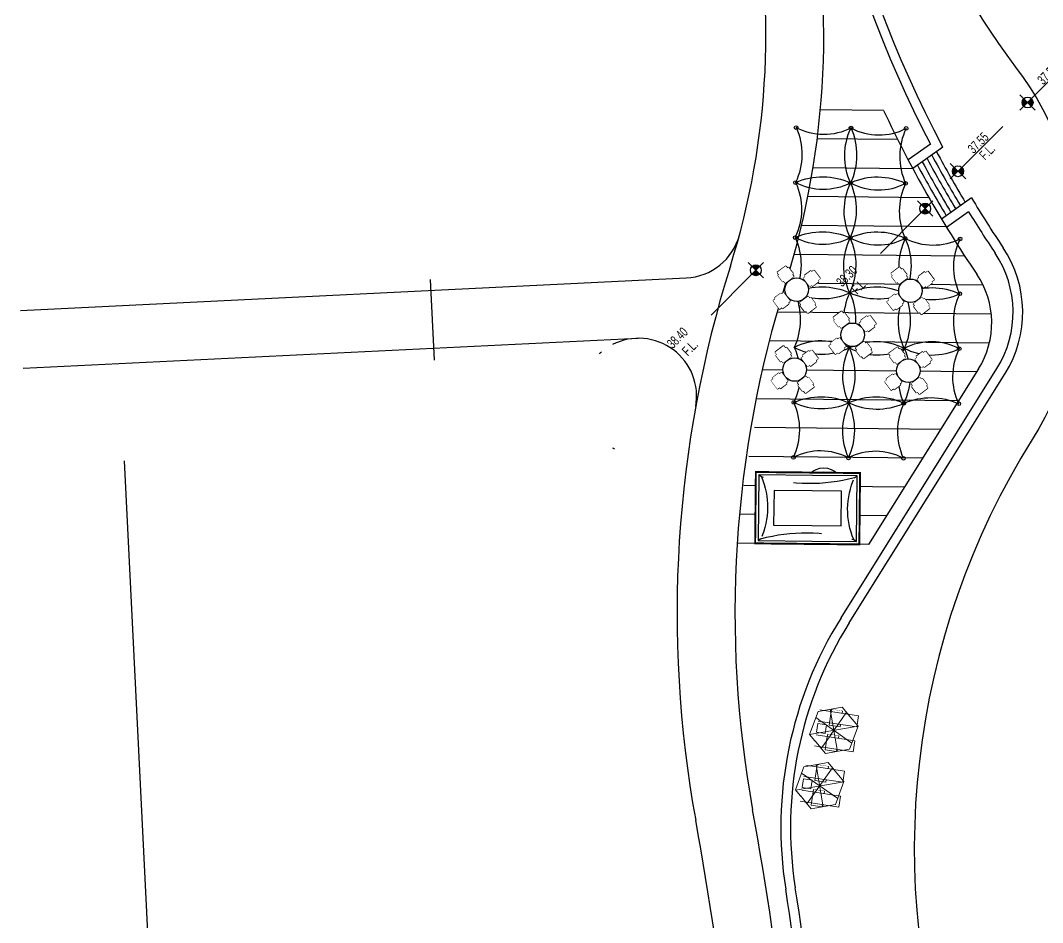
# Model space of a CAD drawing. Extents: x 309418 to 1212698, y 3438380 to 6877191.
# Drawn here: x 606519.2 to 606572.1, y 3438898.9 to 3438945.6 of the extents above; entities that cross this region are included whole.
import ezdxf
from ezdxf.enums import TextEntityAlignment as Align

# ---------------------------------------------------------------- set-up
doc = ezdxf.new("R2010")
doc.units = 0
doc.header["$MEASUREMENT"] = 0
doc.set_wipeout_variables(frame=1)
for name, pattern in [('DASHED2', [0.375, 0.25, -0.125]), ('HIDDEN', [0.375, 0.25, -0.125]), ('HIDDEN2', [4.7625, 3.175, -1.5875])]:
    doc.linetypes.add(name, pattern=pattern)
for name, color, linetype in [('CR-GL$0$CR-SW', 4, 'Continuous'), ('Draft _ Lines', 20, 'Continuous'), ('DRAFT LINES', 32, 'Continuous'), ('DRAFT-LINES', 10, 'Continuous'), ('LA-DT-BEACH BAR', 31, 'Continuous'), ('LA-DT-HD-INTERLOCK RANDOM PATTERN', 252, 'Continuous'), ('LA-DT-LIMIT OF BEACH BAR', 30, 'HIDDEN'), ('LA-DT-SF-DINNING-TABLE', 205, 'Continuous'), ('LA-FU-TENT RECTANGLE', 31, 'Continuous'), ('LA-GNRL-NOTES-Text-03', 240, 'Continuous'), ('LA-RC WALL', 5, 'Continuous'), ('LA-SF-DINNING-TABLE', 205, 'Continuous'), ('LA-STAIRS', 10, 'Continuous'), ('working', 7, 'Continuous')]:
    doc.layers.add(name, color=color, linetype=linetype)
doc.layers.add('HW-LA-SF-LOUNGE CHAIRS', color=215, linetype='Continuous', lineweight=0)
doc.layers.add('L-CON-SF-CABANA', color=215, linetype='Continuous', lineweight=0)
doc.layers.add('HW-LS-XR-Base v1$0$HW-LS-Retaining Walls', color=1, linetype='Continuous', true_color=0xff0000)
doc.layers.add('LA-GRAD-Spot Levels', color=7, linetype='Continuous', true_color=0xa50029)
for name, color, linetype, transparency in [('LA-DT-FN-TENT COLOR 1', 10, 'HIDDEN2', 0.4), ('LA-DT-FN-TENT-POSTS', 255, 'Continuous', 0.4), ('LA-DT-FN-TENT-WIRING', 252, 'DASHED2', 0.4)]:
    doc.layers.add(name, color=color, linetype=linetype, transparency=transparency)
doc.styles.add('TXT- (3)', font='gh-general font.shx', dxfattribs={"width": 0.7})

# ---------------------------------------------------------------- blocks, each defined once
blk = doc.blocks.new('Lounge 1')
at = {"lineweight": 13, "extrusion": (0, 0, -1)}
blk.add_line((0.411, 1.439), (0.411, 0.859), dxfattribs=at)
blk.add_wipeout([(0.29, 0.859), (0.29, 0), (-0.29, 0), (-0.29, 0.859), (-0.411, 0.859), (-0.411, 1.439), (-0.29, 1.439), (-0.29, 2.03), (0.29, 2.03), (0.29, 1.439), (0.411, 1.439), (0.411, 0.859)])
at = {"extrusion": (0, 0, -1)}
for p, q in [((-0.29, 2.03), (-0.29, 0)), ((0.29, 2.03), (0.29, 0)), ((0.29, 0), (-0.29, 0))]:
    blk.add_line(p, q, dxfattribs=at)
at = {"lineweight": 13, "extrusion": (0, 0, -1)}
for p, q in [((-0.29, 1.439), (-0.411, 1.439)), ((-0.411, 1.439), (-0.411, 0.859)), ((0.411, 1.439), (0.29, 1.439)), ((-0.29, 0.859), (-0.411, 0.859)), ((0.411, 0.859), (0.29, 0.859))]:
    blk.add_line(p, q, dxfattribs=at)
blk.add_lwpolyline([(0.29, 1.439), (-0.29, 1.439)])
blk = doc.blocks.new('umbrella')
blk.add_lwpolyline([(-0.328, 1.236), (-1.23, 0.331), (-0.897, -0.902), (0.338, -1.231), (1.239, -0.326), (0.907, 0.907)], close=True)
for points in [[(0.329, -1.229), (-0.331, 1.235)], [(1.074, 0.287), (-1.064, -0.282)]]:
    blk.add_lwpolyline(points)
at = {"layer": 'L-CON-SF-CABANA', "extrusion": (0, 0, -1)}
for p, q in [((-0.987, 0.575), (0.996, -0.57)), ((0.575, 0.995), (-0.571, -0.989))]:
    blk.add_line(p, q, dxfattribs=at)
blk = doc.blocks.new('LA-SIDE TABLE-0')
at = {"layer": 'HW-LA-SF-LOUNGE CHAIRS'}
blk.add_lwpolyline([(-0.161, 0.157), (0.161, -0.157), (-0.153, -0.479), (-0.475, -0.166)], close=True, dxfattribs=at)
blk = doc.blocks.new('*U494')
at = {"layer": 'HW-LA-SF-LOUNGE CHAIRS', "rotation": 344.1660473935102}
blk.add_blockref('Lounge 1', (0.312, -1.29), dxfattribs=at)
blk.add_blockref('Lounge 1', (-0.939, -0.935), dxfattribs=at)
at = {"rotation": 28.37631923264836}
blk.add_blockref('LA-SIDE TABLE-0', (0.241, 0.841), dxfattribs=at)
at = {"layer": 'HW-LA-SF-LOUNGE CHAIRS', "rotation": 347.6750406713293}
blk.add_blockref('umbrella', (0, -0.006), dxfattribs=at)
blk = doc.blocks.new('*U27')
for points in [[(0, -0.00113, -0.414214), (-0.00113, 0), (0, 0)], [(0, 0.00113, -0.414214), (0.00113, 0), (0, 0)]]:
    blk.add_hatch(color=256).paths.add_polyline_path(points)
for p, q in [((0, 0.00225), (0, -0.00225)), ((-0.01314, 0), (-0.00113, 0)), ((-0.00225, 0), (0.00225, 0))]:
    blk.add_line(p, q)
blk.add_circle((0, 0), 0.00113)
at = {"layer": 'LA-GNRL-NOTES-Text-03', "style": 'TXT- (3)', "width": 0.7}
blk.add_attdef('LEVEL', text='', height=0.002, dxfattribs=at).set_placement((-0.00713, -0.00038), align=Align.BOTTOM_CENTER)
blk.add_attdef('TYPE', text='', height=0.002, dxfattribs=at).set_placement((-0.00713, -0.00042), align=Align.TOP_CENTER)
blk = doc.blocks.new('*U433')
for points in [[(0, 0.00113, 0.414214), (-0.00113, 0), (0, 0)], [(0, -0.00113, 0.414214), (0.00113, 0), (0, 0)]]:
    blk.add_hatch(color=256).paths.add_polyline_path(points)
for p, q in [((0, 0.00225), (0, -0.00225)), ((0.00225, 0), (-0.00225, 0)), ((0.00113, 0), (0.01314, 0))]:
    blk.add_line(p, q)
blk.add_circle((0, 0), 0.00113)
at = {"layer": 'LA-GNRL-NOTES-Text-03', "style": 'TXT- (3)', "width": 0.7}
blk.add_attdef('LEVEL', text='', height=0.002, dxfattribs=at).set_placement((0.00713, -0.00038), align=Align.BOTTOM_CENTER)
blk.add_attdef('TYPE', text='', height=0.002, dxfattribs=at).set_placement((0.00713, -0.00042), align=Align.TOP_CENTER)
blk = doc.blocks.new('*U386')
at = {"layer": 'HW-LA-SF-LOUNGE CHAIRS', "rotation": 344.1660473935102}
blk.add_blockref('Lounge 1', (0.312, -1.29), dxfattribs=at)
blk.add_blockref('Lounge 1', (-0.939, -0.935), dxfattribs=at)
at = {"rotation": 28.37631923264836}
blk.add_blockref('LA-SIDE TABLE-0', (0.241, 0.841), dxfattribs=at)
at = {"layer": 'HW-LA-SF-LOUNGE CHAIRS', "rotation": 347.6750406713293}
blk.add_blockref('umbrella', (0, -0.006), dxfattribs=at)
blk = doc.blocks.new('TABLE-2 UP')
at = {"layer": 'LA-DT-SF-DINNING-TABLE', "extrusion": (0, 0, -1)}
for p, q in [((-0.303, 1.315), (-0.8, 1.084)), ((-0.179, 1.21), (-0.241, 1.181)), ((-0.738, 0.95), (-0.8, 0.921)), ((0.95, 0.738), (0.921, 0.8)), ((1.315, 0.303), (1.084, 0.8)), ((1.21, 0.179), (1.181, 0.241)), ((0.738, -0.95), (0.8, -0.921)), ((0.179, -1.21), (0.241, -1.181)), ((0.303, -1.315), (0.8, -1.084))]:
    blk.add_line(p, q, dxfattribs=at)
blk.add_wipeout([(-0.593, -0.142), (-0.605, -0.076), (-0.61, 0), (-0.603, 0.092), (-0.587, 0.167), (-0.557, 0.25), (-0.516, 0.325), (-0.472, 0.386), (-0.421, 0.441), (-0.354, 0.496), (-0.281, 0.542), (-0.186, 0.581), (-0.077, 0.605), (0.002, 0.61), (0.057, 0.607), (0.102, 0.601), (0.102, 0.601), (0.175, 0.584), (0.265, 0.549), (0.345, 0.503), (0.409, 0.453), (0.473, 0.385), (0.514, 0.329), (0.55, 0.264), (0.584, 0.177), (0.601, 0.107), (0.606, 0.071), (0.61, 0.021), (0.609, -0.042), (0.603, -0.089), (0.594, -0.138), (0.58, -0.188), (0.552, -0.26), (0.511, -0.333), (0.472, -0.386), (0.415, -0.447), (0.372, -0.484), (0.302, -0.53), (0.248, -0.557), (0.203, -0.575), (0.167, -0.587), (0.125, -0.597), (0.095, -0.603), (0.015, -0.61), (-0.036, -0.609), (-0.089, -0.603), (-0.141, -0.594), (-0.186, -0.581), (-0.24, -0.561), (-0.286, -0.539), (-0.322, -0.518), (-0.357, -0.495), (-0.402, -0.459), (-0.43, -0.432), (-0.448, -0.414), (-0.487, -0.368), (-0.511, -0.333), (-0.539, -0.286), (-0.555, -0.253), (-0.575, -0.204), (-0.586, -0.169), (-0.59, -0.154)]).dxf.layer = 'LA-DT-SF-DINNING-TABLE'
at = {"layer": 'LA-DT-SF-DINNING-TABLE'}
h = blk.add_hatch(color=256, dxfattribs=at)
h.dxf.hatch_style = 1
h.paths.add_polyline_path([(-0.179, 1.21), (-0.241, 1.181), (-0.067, 0.809), (-0.005, 0.838)])
h.paths.add_polyline_path([(-0.738, 0.95), (-0.8, 0.921), (-0.627, 0.549), (-0.564, 0.578)])
h = blk.add_hatch(color=256, dxfattribs=at)
h.dxf.hatch_style = 1
h.paths.add_polyline_path([(1.21, 0.179), (1.181, 0.241), (0.809, 0.067), (0.838, 0.005)])
h.paths.add_polyline_path([(0.95, 0.738), (0.921, 0.8), (0.549, 0.627), (0.578, 0.564)])
h = blk.add_hatch(color=256, dxfattribs=at)
h.dxf.hatch_style = 1
h.paths.add_polyline_path([(-0.838, -0.005), (-1.21, -0.179), (-1.181, -0.241), (-0.809, -0.067)])
h.paths.add_polyline_path([(-0.549, -0.627), (-0.578, -0.564), (-0.95, -0.738), (-0.921, -0.8)])
h = blk.add_hatch(color=256, dxfattribs=at)
h.dxf.hatch_style = 1
h.paths.add_polyline_path([(0.067, -0.809), (0.005, -0.838), (0.179, -1.21), (0.241, -1.181)])
h.paths.add_polyline_path([(0.627, -0.549), (0.564, -0.578), (0.738, -0.95), (0.8, -0.921)])
at = {"layer": 'LA-DT-SF-DINNING-TABLE', "extrusion": (0, 0, -1)}
for p, q in [((-0.8, 1.084), (-0.511, 0.462)), ((-0.303, 1.315), (-0.014, 0.693)), ((-0.179, 1.21), (-0.005, 0.838)), ((-0.8, 0.921), (-0.627, 0.549)), ((-0.564, 0.578), (-0.627, 0.549)), ((-0.014, 0.693), (-0.511, 0.462)), ((-0.005, 0.838), (-0.067, 0.809)), ((1.084, 0.8), (0.462, 0.511)), ((0.921, 0.8), (0.549, 0.627)), ((0.578, 0.564), (0.549, 0.627)), ((0.693, 0.014), (0.462, 0.511)), ((1.315, 0.303), (0.693, 0.014)), ((0.838, 0.005), (0.809, 0.067)), ((1.21, 0.179), (0.838, 0.005)), ((0.014, -0.693), (0.511, -0.462)), ((0.8, -1.084), (0.511, -0.462)), ((0.005, -0.838), (0.067, -0.809)), ((0.179, -1.21), (0.005, -0.838)), ((0.303, -1.315), (0.014, -0.693)), ((0.564, -0.578), (0.627, -0.549)), ((0.8, -0.921), (0.627, -0.549))]:
    blk.add_line(p, q, dxfattribs=at)
at = {"layer": 'LA-DT-SF-DINNING-TABLE'}
for p, q in [((-0.014, 0.693), (-0.8, 1.084)), ((-0.511, 0.462), (-0.303, 1.315)), ((0.693, 0.014), (1.084, 0.8)), ((0.693, 0.014), (1.084, 0.8)), ((0.462, 0.511), (1.315, 0.303)), ((0.462, 0.511), (1.315, 0.303)), ((-0.462, -0.511), (-1.315, -0.303)), ((-0.693, -0.014), (-1.084, -0.8)), ((0.511, -0.462), (0.303, -1.315)), ((0.014, -0.693), (0.8, -1.084))]:
    blk.add_line(p, q, dxfattribs=at)
at = {"layer": 'LA-DT-SF-DINNING-TABLE', "ltscale": 1.348425, "extrusion": (0, 0, -1)}
for p, q in [((-0.693, 0.855), (-0.196, 1.086)), ((0.855, 0.693), (1.086, 0.196)), ((-0.855, -0.693), (-1.086, -0.196)), ((0.693, -0.855), (0.196, -1.086))]:
    blk.add_line(p, q, dxfattribs=at)
at = {"layer": 'LA-DT-SF-DINNING-TABLE'}
blk.add_lwpolyline([(-1.315, -0.303), (-0.693, -0.014), (-0.462, -0.511), (-1.084, -0.8)], close=True, dxfattribs=at)
at = {"layer": 'LA-DT-SF-DINNING-TABLE', "extrusion": (0, 0, -1)}
blk.add_lwpolyline([(0.809, -0.067), (0.838, -0.005), (1.21, -0.179), (1.181, -0.241)], dxfattribs=at)
at = {"layer": 'LA-DT-SF-DINNING-TABLE'}
blk.add_lwpolyline([(-0.95, -0.738), (-0.921, -0.8), (-0.549, -0.627), (-0.578, -0.564)], dxfattribs=at)
blk.add_circle((0, 0), 0.61, dxfattribs=at)
for points in [[(-0.511, 0.462), (-0.564, 0.578), (-0.627, 0.549), (-0.8, 0.921), (-0.738, 0.95), (-0.8, 1.084), (-0.303, 1.315), (-0.241, 1.181), (-0.179, 1.21), (-0.005, 0.838), (-0.067, 0.809), (-0.014, 0.693)], [(0.462, 0.511), (0.693, 0.014), (0.809, 0.067), (0.838, 0.005), (1.21, 0.179), (1.181, 0.241), (1.315, 0.303), (1.084, 0.8), (0.95, 0.738), (0.921, 0.8), (0.549, 0.627), (0.578, 0.564)], [(-1.315, -0.303), (-1.181, -0.241), (-1.181, -0.241), (-1.21, -0.179), (-0.838, -0.005), (-0.809, -0.067), (-0.693, -0.014), (-0.462, -0.511), (-0.578, -0.564), (-0.549, -0.627), (-0.921, -0.8), (-0.95, -0.738), (-1.084, -0.8)], [(0.014, -0.693), (0.067, -0.809), (0.005, -0.838), (0.179, -1.21), (0.241, -1.181), (0.303, -1.315), (0.8, -1.084), (0.738, -0.95), (0.8, -0.921), (0.627, -0.549), (0.564, -0.578), (0.511, -0.462)]]:
    blk.add_wipeout(points).dxf.layer = 'LA-DT-SF-DINNING-TABLE'
blk = doc.blocks.new('BEACH BAR')
blk.add_wipeout([(592299.287, 3439087.339), (592302.98, 3439087.116), (592302.654, 3439081.726), (592298.963, 3439081.949)]).dxf.layer = 'LA-DT-BEACH BAR'
at = {"layer": 'LA-DT-BEACH BAR'}
for points in [[(592299.287, 3439087.339), (592302.98, 3439087.116), (592302.833, 3439084.656), (592302.656, 3439081.726), (592298.963, 3439081.949), (592299.14, 3439084.88)], [(592299.428, 3439087.181), (592302.821, 3439086.976), (592302.683, 3439084.665), (592302.515, 3439081.885), (592299.121, 3439082.09), (592299.289, 3439084.871)], [(592300.178, 3439086.334), (592301.975, 3439086.225), (592301.885, 3439084.713), (592301.765, 3439082.732), (592299.968, 3439082.84), (592300.088, 3439084.822)]]:
    blk.add_lwpolyline(points, close=True, dxfattribs=at)
at = {"layer": 'LA-DT-FN-TENT COLOR 1'}
for centre, radius, start, end in [((592290.787, 3439085.15), 8.93, 340.8985, 12.1548), ((592301.341, 3439090.657), 4.06, 243.2748, 289.8093), ((592311.156, 3439083.92), 8.93, 160.9293, 192.1856), ((592300.601, 3439078.409), 4.06, 63.2748, 109.8093)]:
    blk.add_arc(centre, radius, start, end, dxfattribs=at)
at = {"layer": 'LA-DT-FN-TENT-WIRING'}
for p, q in [((592299.515, 3439087.031), (592299.428, 3439087.181)), ((592302.717, 3439086.837), (592302.821, 3439086.976)), ((592299.225, 3439082.228), (592299.121, 3439082.09)), ((592302.428, 3439082.035), (592302.515, 3439081.885))]:
    blk.add_line(p, q, dxfattribs=at)
blk = doc.blocks.new('*U403')
for points in [[(0, 0.00113, 0.414214), (-0.00113, 0), (0, 0)], [(0, -0.00113, 0.414214), (0.00113, 0), (0, 0)]]:
    blk.add_hatch(color=256).paths.add_polyline_path(points)
for p, q in [((0, 0.00225), (0, -0.00225)), ((0.00225, 0), (-0.00225, 0)), ((0.00113, 0), (0.01314, 0))]:
    blk.add_line(p, q)
blk.add_circle((0, 0), 0.00113)
at = {"layer": 'LA-GNRL-NOTES-Text-03', "style": 'TXT- (3)', "width": 0.7}
blk.add_attdef('LEVEL', text='', height=0.002, dxfattribs=at).set_placement((0.00713, -0.00038), align=Align.BOTTOM_CENTER)
blk.add_attdef('TYPE', text='', height=0.002, dxfattribs=at).set_placement((0.00713, -0.00042), align=Align.TOP_CENTER)

msp = doc.modelspace()

# ---------------------------------------------------------------- linework, layer by layer
at = {"layer": 'CR-GL$0$CR-SW'}
msp.add_line((606529.61041, 3438821.54082), (606524.56355, 3438922.81515), dxfattribs=at)
at = {"layer": 'Draft _ Lines'}
for radius in [1, 0.8]:
    msp.add_circle((606560.80129, 3438921.44315), radius, dxfattribs=at)
at = {"layer": 'DRAFT LINES', "elevation": -0.10496}
for points in [[(606519.17281, 3438930.60372), (606553.67876, 3438932.28996)], [(606519.31806, 3438927.60723), (606551.18464, 3438929.1645)]]:
    msp.add_lwpolyline(points, dxfattribs=at)
at = {"layer": 'DRAFT LINES'}
for centre, radius, start, end in [((606517.80119, 3438944.89281), 43, 342.549147, 12.017559), ((606517.80119, 3438944.89281), 40, 342.549147, 12.017559), ((606553.53237, 3438935.28639), 3, 272.796826, 344.951712), ((606613.19865, 3438914.90405), 60, 162.5491469, 190.2868049), ((606551.21275, 3438926.16229), 3, 349.705819, 116.862171), ((606367.2171, 3438870.26014), 190, 2.9912243, 10.2868049)]:
    msp.add_arc(centre, radius, start, end, dxfattribs=at)
at = {"layer": 'DRAFT-LINES'}
for points in [[(606563.90451, 3438940.96463), (606560.6244, 3438940.99755)], [(606564.63519, 3438939.45722), (606560.44215, 3438939.49931)], [(606565.41799, 3438937.94928), (606560.24534, 3438938.00121)], [(606566.25527, 3438936.4408), (606559.97494, 3438936.50385)], [(606567.14972, 3438934.93175), (606559.64939, 3438935.00704)], [(606568.10438, 3438933.42209), (606559.26744, 3438933.5108)], [(606569.05785, 3438931.91244), (606558.82759, 3438932.01514)], [(606569.50058, 3438930.40792), (606558.37935, 3438930.51956)], [(606569.37748, 3438928.90908), (606557.9751, 3438929.02354)], [(606568.71841, 3438927.41562), (606557.61395, 3438927.52709)], [(606568.81835, 3438927.57546), (606563.1256, 3438918.47131), (606560.92655, 3438918.49339)], [(606567.78627, 3438925.9249), (606557.29508, 3438926.03022)], [(606566.85414, 3438924.43418), (606557.21802, 3438924.53092)], [(606565.922, 3438922.94347), (606556.9139, 3438923.03389)], [(606564.98987, 3438921.45275), (606556.6599, 3438921.53637)], [(606564.05773, 3438919.96203), (606556.45526, 3438920.03835)], [(606557.42673, 3438918.52852), (606556.29938, 3438918.53984)]]:
    msp.add_lwpolyline(points, dxfattribs=at)
at = {"layer": 'HW-LS-XR-Base v1$0$HW-LS-Retaining Walls'}
for centre, radius, start, end in [((606619.51605, 3438966.98993), 61.4, 205.078841, 214.1867327), ((606565.00286, 3438929.96126), 4.5, 327.98258, 34.186733)]:
    msp.add_arc(centre, radius, start, end, dxfattribs=at)
at = {"layer": 'LA-DT-FN-TENT-POSTS'}
for centre in [(606559.36548, 3438940.08533, 0), (606562.21539, 3438940.06232, 0), (606565.06529, 3438940.0393, 0), (606559.34247, 3438937.23542, 0), (606562.19237, 3438937.21241, 0), (606565.04228, 3438937.1894, 0), (606559.31945, 3438934.38551, 0), (606562.16936, 3438934.3625, 0), (606565.01927, 3438934.33949, 0), (606567.86918, 3438934.31648, 0), (606567.84616, 3438931.46657, 0), (606567.82315, 3438928.61666, 0), (606559.25042, 3438925.83579, 0), (606564.95023, 3438925.78977, 0), (606567.80014, 3438925.76676, 0), (606559.22741, 3438922.98588, 0), (606562.07731, 3438922.96287, 0), (606564.92722, 3438922.93986, 0)]:
    msp.add_circle(centre, 0.095, dxfattribs=at)
at = {"layer": 'LA-FU-TENT RECTANGLE', "elevation": 0}
for points in [[(606559.36548, 3438940.08533, -0.22126204), (606559.34247, 3438937.23542, -0.21643767), (606562.19237, 3438937.21241, -0.22357018), (606562.21539, 3438940.06232, -0.24655915)], [(606565.06529, 3438940.0393, 0.22126204), (606565.04228, 3438937.1894, 0.21643767), (606562.19237, 3438937.21241, 0.22357018), (606562.21539, 3438940.06232, 0.24655915)], [(606559.34247, 3438937.23542, -0.22126204), (606559.31945, 3438934.38551, -0.21643767), (606562.16936, 3438934.3625, -0.22357018), (606562.19237, 3438937.21241, -0.24655915)], [(606565.04228, 3438937.1894, 0.22126204), (606565.01927, 3438934.33949, 0.21643767), (606562.16936, 3438934.3625, 0.22357018), (606562.19237, 3438937.21241, 0.24655915)], [(606559.31945, 3438934.38551, -0.22126204), (606559.29644, 3438931.53561, -0.21643767), (606562.14635, 3438931.51259, -0.22357018), (606562.16936, 3438934.3625, -0.24655915)], [(606565.01927, 3438934.33949, 0.22126204), (606564.99626, 3438931.48958, 0.21643767), (606562.14635, 3438931.51259, 0.22357018), (606562.16936, 3438934.3625, 0.24655915)], [(606565.01927, 3438934.33949, -0.22126204), (606564.99626, 3438931.48958, -0.21643767), (606567.84616, 3438931.46657, -0.22357018), (606567.86918, 3438934.31648, -0.24655915)], [(606559.27343, 3438928.6857, 0.22126204), (606559.29644, 3438931.53561, 0.21643767), (606562.14635, 3438931.51259, 0.22357018), (606562.12334, 3438928.66269, 0.24655915)], [(606564.97324, 3438928.63967, -0.22126204), (606564.99626, 3438931.48958, -0.21643767), (606562.14635, 3438931.51259, -0.22357018), (606562.12334, 3438928.66269, -0.24655915)], [(606564.97324, 3438928.63967, 0.22126204), (606564.99626, 3438931.48958, 0.21643767), (606567.84616, 3438931.46657, 0.22357018), (606567.82315, 3438928.61666, 0.24655915)], [(606559.27343, 3438928.6857, -0.22126204), (606559.25042, 3438925.83579, -0.21643767), (606562.10033, 3438925.81278, -0.22357018), (606562.12334, 3438928.66269, -0.24655915)], [(606564.97324, 3438928.63967, 0.22126204), (606564.95023, 3438925.78977, 0.21643767), (606562.10033, 3438925.81278, 0.22357018), (606562.12334, 3438928.66269, 0.24655915)], [(606564.97324, 3438928.63967, -0.22126204), (606564.95023, 3438925.78977, -0.21643767), (606567.80014, 3438925.76676, -0.22357018), (606567.82315, 3438928.61666, -0.24655915)]]:
    msp.add_lwpolyline(points, format="xyb", close=True, dxfattribs=at)
at = {"layer": 'LA-RC WALL'}
for p, q in [((606561.69585, 3438914.67585), (606569.77589, 3438927.59788)), ((606562.11975, 3438914.4107), (606570.19983, 3438927.33279))]:
    msp.add_line(p, q, dxfattribs=at)
for points in [[(606566.9779, 3438939.06158, -0.13482263), (606560.08306, 3438969.81304), (606558.15156, 3438969.91442)], [(606558.12535, 3438969.41511), (606559.56208, 3438969.3397, 0.1308413), (606566.33065, 3438939.21741), (606565.17601, 3438938.40462)]]:
    msp.add_lwpolyline(points, format="xyb", dxfattribs=at)
for points in [[(606566.9779, 3438939.06158), (606565.41245, 3438937.9596)], [(606568.46004, 3438936.43616), (606566.90223, 3438935.33956)], [(606568.30949, 3438935.71873), (606567.16231, 3438934.91119)]]:
    msp.add_lwpolyline(points, dxfattribs=at)
for centre, radius, start, end in [((606619.51605, 3438966.98993), 59.5, 210.8978401, 213.840772), ((606619.51605, 3438966.98993), 60, 211.4118951, 213.840772), ((606565.11251, 3438930.51385), 6, 327.98258, 33.840772), ((606565.11251, 3438930.51385), 5.5, 327.98258, 33.840772), ((606367.2171, 3438870.26014), 194, 2.9912243, 8.9978069), ((606367.2171, 3438870.26014), 194.5, 2.9912243, 8.9978069)]:
    msp.add_arc(centre, radius, start, end, dxfattribs=at)
at = {"layer": 'LA-STAIRS'}
for radius, start, end in [(60.6, 208.115554, 210.9658856), (60.3, 208.080414, 210.9450669), (60, 208.04492, 210.9240395), (61.2, 208.1847926, 211.006909), (60.9, 208.1503451, 210.9864986)]:
    msp.add_arc((606619.603, 3438967.03934), radius, start, end, dxfattribs=at)
at = {"layer": 'working', "elevation": -0.10496}
msp.add_lwpolyline([(606540.40408, 3438932.21366), (606540.61276, 3438928.02599)], dxfattribs=at)
at = {"layer": 'working'}
for start, end in [(130.116684, 133.167436), (243.040286, 245.218265)]:
    msp.add_arc((606551.21275, 3438926.16229), 3, start, end, dxfattribs=at)

# ---------------------------------------------------------------- block references
at = {"layer": 'HW-LA-SF-LOUNGE CHAIRS', "rotation": 97.11939460951163}
msp.add_blockref('*U494', (606560.58497, 3438905.96351), dxfattribs=at)
at = {"layer": 'LA-GRAD-Spot Levels', "xscale": 250.0000000000001, "yscale": 250.0000000000001, "zscale": 250.0000000000001, "rotation": 45}
for name, p, values in [('*U403', (606571.36238, 3438941.38262), {'LEVEL': '37.50', 'TYPE': 'F.L.'}), ('*U433', (606567.75673, 3438937.81915), {'LEVEL': '37.55', 'TYPE': 'F.L.'})]:
    msp.add_blockref(name, p, dxfattribs=at).add_auto_attribs(values)
at = {"layer": 'LA-GRAD-Spot Levels'}
ref = msp.add_blockref('*U27', (606557.28171, 3438932.69026), dxfattribs=dict(at, xscale=250.0000000000001, yscale=250.0000000000001, zscale=250.0000000000001, rotation=45))
ref.add_attrib('LEVEL', '38.40', dxfattribs={"layer": 'LA-GNRL-NOTES-Text-03', "height": 0.5, "rotation": 45, "style": 'TXT- (3)', "width": 0.7}).set_placement((606553.49797, 3438928.90652), align=Align.BOTTOM_CENTER)
ref.add_attrib('TYPE', 'F.L.', dxfattribs={"layer": 'LA-GNRL-NOTES-Text-03', "height": 0.5, "rotation": 45, "style": 'TXT- (3)', "width": 0.7}).set_placement((606553.68665, 3438928.85187), align=Align.TOP_CENTER)

# ---------------------------------------------------------------- next in the draw order: linework, layer by layer
at = {"layer": 'DRAFT LINES'}
for centre, radius, start, end in [((606613.19865, 3438914.90405), 57, 162.549147, 190.286805), ((606367.2171, 3438870.26014), 193, 2.9912243, 10.2868049)]:
    msp.add_arc(centre, radius, start, end, dxfattribs=at)

# ---------------------------------------------------------------- next in the draw order: block references
at = {"layer": 'HW-LA-SF-LOUNGE CHAIRS', "rotation": 97.11939460951163}
msp.add_blockref('*U386', (606561.31998, 3438908.83445), dxfattribs=at)
at = {"layer": 'LA-SF-DINNING-TABLE', "rotation": 192.0266963629033}
msp.add_blockref('TABLE-2 UP', (606565.29369, 3438931.62491), dxfattribs=at)

# ---------------------------------------------------------------- next in the draw order: linework, layer by layer
at = {"layer": 'LA-RC WALL'}
for radius in [20.5, 20]:
    msp.add_arc((606579.07753, 3438903.80722), radius, 147.982368, 188.997807, dxfattribs=at)

# ---------------------------------------------------------------- next in the draw order: block references
at = {"layer": 'LA-DT-HD-INTERLOCK RANDOM PATTERN', "xscale": -1, "rotation": 265.9669046682511}
msp.add_blockref('BEACH BAR', (-2865666.10204, 3089966.18539), dxfattribs=at)
at = {"layer": 'LA-GRAD-Spot Levels'}
ref = msp.add_blockref('*U27', (606566.05544, 3438935.88489), dxfattribs=dict(at, xscale=250.0000000000001, yscale=250.0000000000001, zscale=250.0000000000001, rotation=45))
ref.add_attrib('LEVEL', '38.30', dxfattribs={"layer": 'LA-GNRL-NOTES-Text-03', "height": 0.5, "rotation": 45, "style": 'TXT- (3)', "width": 0.7}).set_placement((606562.2717, 3438932.10115), align=Align.BOTTOM_CENTER)
ref.add_attrib('TYPE', 'F.L.', dxfattribs={"layer": 'LA-GNRL-NOTES-Text-03', "height": 0.5, "rotation": 45, "style": 'TXT- (3)', "width": 0.7}).set_placement((606562.46038, 3438932.0465), align=Align.TOP_CENTER)
at = {"layer": 'LA-SF-DINNING-TABLE', "rotation": 192.0266963629033}
msp.add_blockref('TABLE-2 UP', (606559.39998, 3438931.68407), dxfattribs=at)

# ---------------------------------------------------------------- next in the draw order: linework, layer by layer
at = {"layer": 'LA-DT-LIMIT OF BEACH BAR', "ltscale": 5, "const_width": 0.1}
msp.add_lwpolyline([(606557.24541, 3438918.53167), (606557.28254, 3438922.23136), (606562.68199, 3438922.1774), (606562.64484, 3438918.47734)], close=True, dxfattribs=at)

# ---------------------------------------------------------------- next in the draw order: block references
at = {"layer": 'LA-SF-DINNING-TABLE', "rotation": 192.0266963629033}
msp.add_blockref('TABLE-2 UP', (606562.29395, 3438929.34218, 0), dxfattribs=at)

# ---------------------------------------------------------------- next in the draw order: block references
for p in [(606559.29041, 3438927.54229), (606565.18411, 3438927.48312)]:
    msp.add_blockref('TABLE-2 UP', p, dxfattribs=at)

# ---------------------------------------------------------------- next in the draw order: linework, layer by layer
at = {"layer": 'DRAFT LINES', "color": 4}
msp.add_lwpolyline([(606582.37225, 3438883.4517, -0.21521296), (606578.70233, 3438901.17614, 0.05351827), (606582.3563, 3438933.41591, 0.04897443), (606577.65623, 3438967.01145, 0.86272324), (606563.86321, 3438965.77029, 0.17849254), (606570.73766, 3438943.21835, -0.31181359), (606571.59975, 3438923.91313, 0.22638542), (606567.65881, 3438889.68346, -0.20103718), (606565.1197, 3438851.3538, 1.83302978), (606590.86378, 3438854.17188, -0.19508299), (606586.48305, 3438868.55396, 0.18139793)], format="xyb", close=True, dxfattribs=at)
at = {"layer": 'LA-FU-TENT RECTANGLE', "elevation": 0}
for points in [[(606559.22741, 3438922.98588, 0.22126204), (606559.25042, 3438925.83579, 0.21643767), (606562.10033, 3438925.81278, 0.22357018), (606562.07731, 3438922.96287, 0.24655915)], [(606562.07731, 3438922.96287, 0.22126204), (606562.10033, 3438925.81278, 0.21643767), (606564.95023, 3438925.78977, 0.22357018), (606564.92722, 3438922.93986, 0.24655915)]]:
    msp.add_lwpolyline(points, format="xyb", close=True, dxfattribs=at)

doc.saveas('drawing.dxf')
